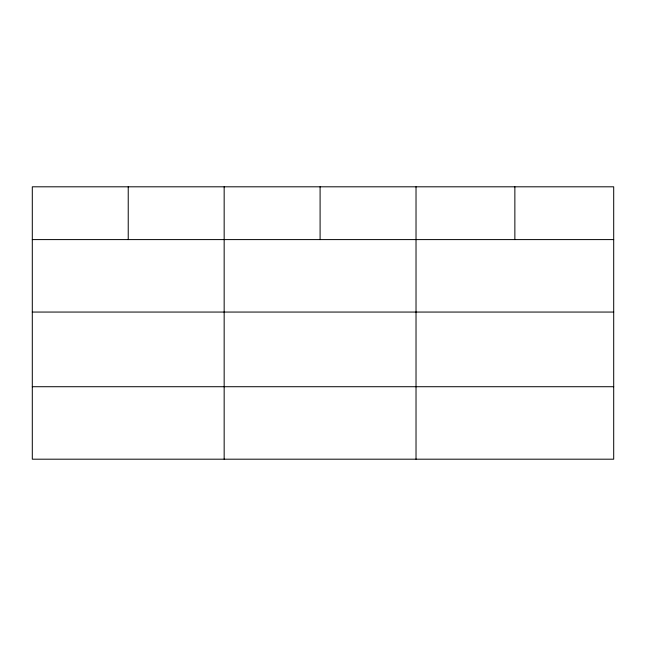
<?xml version="1.0" encoding="UTF-8"?>
<svg xmlns="http://www.w3.org/2000/svg" width="646" height="646" viewBox="0 0 646 646"><rect width="100%" height="100%" fill="white"/><g stroke="black" fill="none" stroke-linecap="round" stroke-linejoin="round"><path stroke-width="0.97" d="M613.7 312.058L613.7 186.807L32.3 186.807L32.3 459.193L613.7 459.193L613.7 312.058L32.3 312.058M32.3 239.593L613.7 239.593M32.3 386.72L613.7 386.72M514.862 186.807L514.862 239.593M416.024 186.807L416.024 459.193M320.093 186.807L320.093 239.593M224.162 186.807L224.162 459.193M128.231 186.807L128.231 239.593"/></g></svg>
